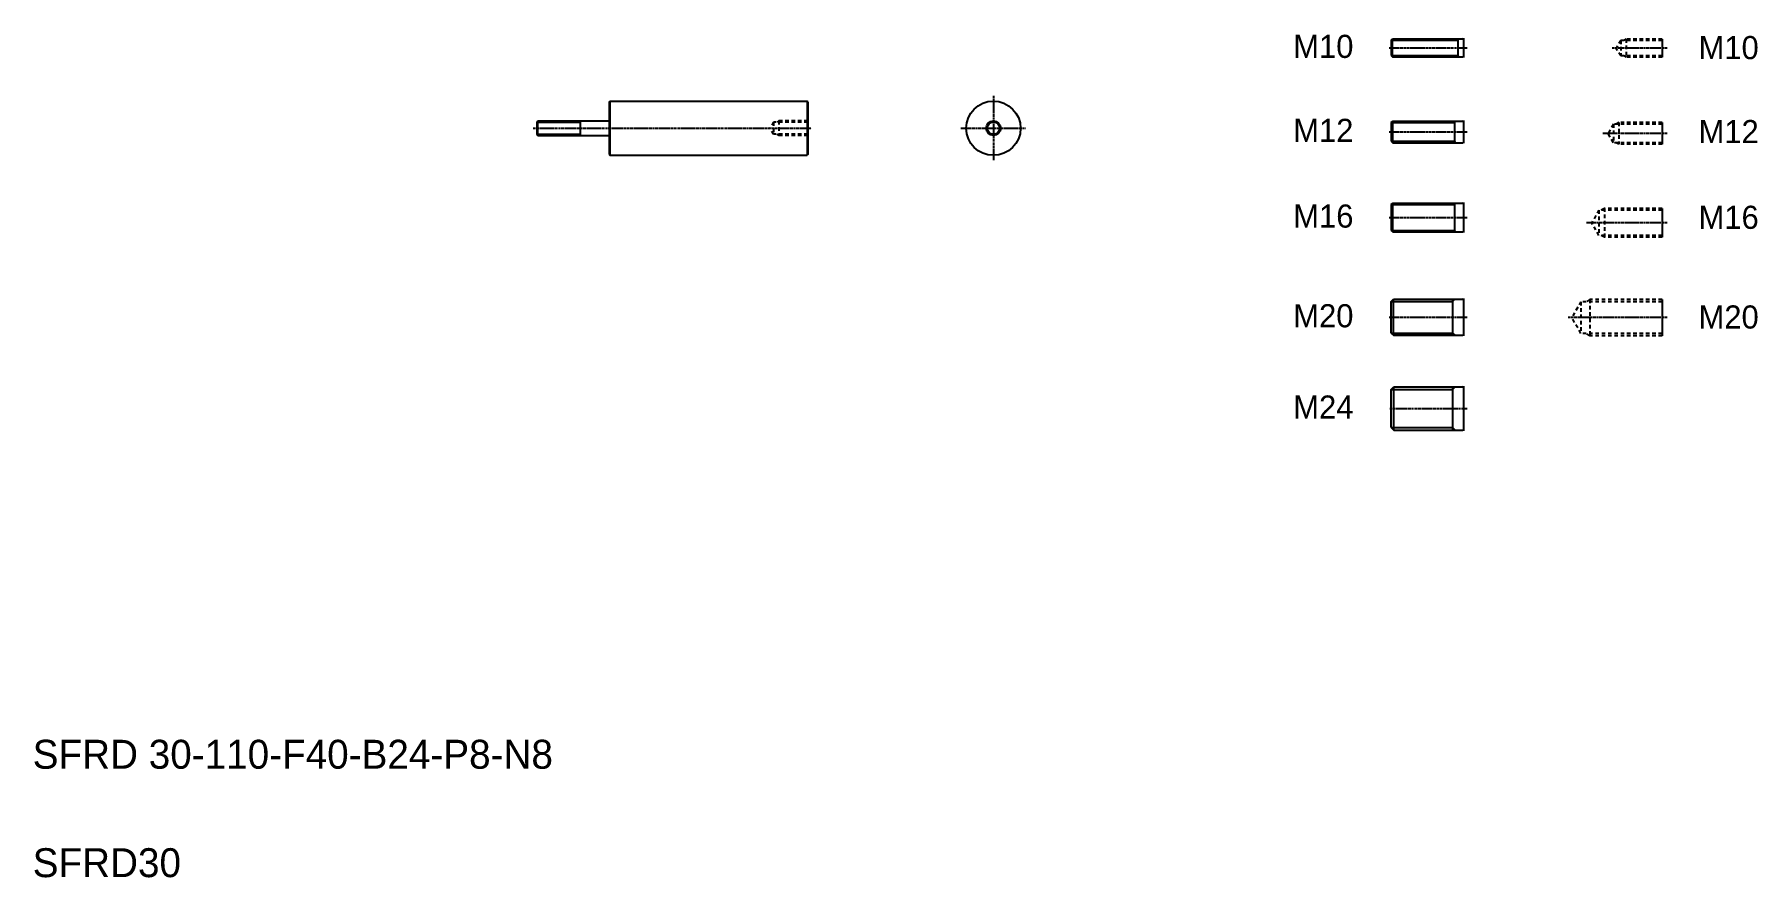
# Model space of a CAD drawing. Extents: x 74 to 1027, y 92 to 559.
import ezdxf

# ---------------------------------------------------------------- set-up
doc = ezdxf.new("R2010")
doc.units = 0
doc.linetypes.add('CENTER', pattern=[2, 1.25, -0.25, 0.25, -0.25])
doc.linetypes.add('DASHED', pattern=[3.5, 2, -1.5])
doc.layers.get('0').update_dxf_attribs({"linetype": 'CONTINUOUS'})
doc.layers.add('CENTER', color=1, linetype='CENTER')

msp = doc.modelspace()

# ---------------------------------------------------------------- linework, layer by layer
at = {"color": 7, "linetype": 'CONTINUOUS'}
for p, q in [((824.68, 555.62), (825.43, 556.37)), ((825.43, 556.37), (864.38, 556.37)), ((825.43, 546.37), (825.43, 556.37)), ((861.68, 556.37), (861.68, 546.37)), ((974.68, 556.2), (974.68, 546.2)), ((824.68, 547.12), (825.43, 546.37)), ((825.43, 546.37), (864.38, 546.37)), ((392.1, 521.4), (392.6, 521.9)), ((392.1, 521.4), (392.1, 492.4)), ((392.6, 521.9), (501.6, 521.9)), ((392.6, 521.9), (392.6, 491.9)), ((501.6, 521.9), (501.6, 491.9)), ((502.1, 521.4), (501.6, 521.9)), ((502.1, 521.4), (502.1, 492.4)), ((352.1, 510.27), (352.72, 510.9)), ((352.72, 502.9), (352.72, 510.9)), ((352.72, 510.9), (391.9, 510.9)), ((824.68, 510.01), (825.56, 510.88)), ((825.56, 510.88), (864.38, 510.88)), ((825.56, 498.88), (825.56, 510.88)), ((859.68, 510.88), (859.68, 498.88)), ((974.68, 509.99), (974.68, 497.99)), ((352.1, 503.52), (352.72, 502.9)), ((352.72, 502.9), (391.9, 502.9)), ((824.68, 499.76), (825.56, 498.88)), ((825.56, 498.88), (864.38, 498.88)), ((392.1, 492.4), (392.6, 491.9)), ((392.6, 491.9), (501.6, 491.9)), ((502.1, 492.4), (501.6, 491.9)), ((824.68, 464.61), (825.56, 465.48)), ((825.56, 465.48), (864.38, 465.48)), ((825.56, 449.48), (825.56, 465.48)), ((859.68, 465.48), (859.68, 449.48)), ((974.68, 462.57), (974.68, 446.57)), ((824.68, 450.36), (825.56, 449.48)), ((825.56, 449.48), (864.38, 449.48)), ((824.68, 411.06), (825.93, 412.31)), ((825.93, 392.31), (825.93, 412.31)), ((825.93, 412.31), (864.38, 412.31)), ((974.68, 412.11), (974.68, 392.11)), ((824.68, 393.56), (825.93, 392.31)), ((825.93, 392.31), (864.38, 392.31)), ((824.68, 362.29), (826.18, 363.79)), ((826.18, 339.79), (826.18, 363.79)), ((826.18, 363.79), (864.38, 363.79)), ((824.68, 341.29), (826.18, 339.79)), ((826.18, 339.79), (864.38, 339.79))]:
    msp.add_line(p, q, dxfattribs=at)
at = {"color": 3, "linetype": 'CONTINUOUS'}
for p, q in [((824.68, 555.62), (861.68, 555.62)), ((861.68, 555.62), (862.43, 556.37)), ((824.68, 547.12), (861.68, 547.12)), ((861.68, 547.12), (862.43, 546.37)), ((352.1, 510.27), (376.1, 510.27)), ((376.1, 510.27), (376.72, 510.9)), ((824.68, 510.01), (859.68, 510.01)), ((859.68, 510.01), (860.56, 510.88)), ((352.1, 503.52), (376.1, 503.52)), ((376.1, 503.52), (376.72, 502.9)), ((824.68, 499.76), (859.68, 499.76)), ((859.68, 499.76), (860.56, 498.88)), ((824.68, 464.61), (859.68, 464.61)), ((859.68, 464.61), (860.56, 465.48)), ((824.68, 450.36), (859.68, 450.36)), ((859.68, 450.36), (860.56, 449.48)), ((824.68, 411.06), (858.68, 411.06)), ((858.68, 411.06), (859.93, 412.31)), ((824.68, 393.56), (858.68, 393.56)), ((858.68, 393.56), (859.93, 392.31)), ((824.68, 362.29), (858.68, 362.29)), ((858.68, 362.29), (860.18, 363.79)), ((824.68, 341.29), (858.68, 341.29)), ((858.68, 341.29), (860.18, 339.79))]:
    msp.add_line(p, q, dxfattribs=at)
for p, q in [((824.68, 555.62), (824.68, 547.12)), ((352.1, 510.27), (352.1, 503.52)), ((502.1, 514.15), (502.1, 514.15)), ((502.1, 506.9), (502.1, 506.9)), ((824.68, 510.01), (824.68, 499.76)), ((824.68, 464.61), (824.68, 450.36)), ((824.68, 393.56), (824.68, 411.06)), ((824.68, 341.29), (824.68, 362.29))]:
    msp.add_line(p, q)
at = {"color": 7}
for p, q in [((864.68, 556.67), (864.68, 546.07)), ((376.1, 510.9), (376.1, 502.9)), ((864.68, 511.18), (864.68, 498.58)), ((864.68, 465.78), (864.68, 449.18)), ((858.68, 412.31), (858.68, 392.31)), ((864.68, 412.61), (864.68, 392.01)), ((858.68, 363.79), (858.68, 339.79)), ((864.68, 364.09), (864.68, 339.49))]:
    msp.add_line(p, q, dxfattribs=at)
at = {"color": 3, "linetype": 'DASHED'}
for p, q in [((951.68, 555.45), (949.23, 551.2)), ((974.68, 555.45), (951.68, 555.45)), ((951.68, 555.45), (951.68, 546.95)), ((954.68, 556.2), (953.39, 555.45)), ((954.68, 556.2), (954.68, 546.2)), ((974.68, 556.2), (954.68, 556.2)), ((951.68, 546.95), (949.23, 551.2)), ((974.68, 546.95), (951.68, 546.95)), ((954.68, 546.2), (953.39, 546.95)), ((974.68, 546.2), (954.68, 546.2)), ((483.1, 510.27), (481.15, 506.9)), ((483.1, 503.52), (481.15, 506.9)), ((502.1, 510.27), (483.1, 510.27)), ((483.1, 510.27), (483.1, 503.52)), ((486.1, 510.9), (485.02, 510.27)), ((502.1, 510.9), (486.1, 510.9)), ((486.1, 510.9), (486.1, 502.9)), ((947.68, 509.12), (944.73, 503.99)), ((974.68, 509.12), (947.68, 509.12)), ((947.68, 509.12), (947.68, 498.87)), ((950.68, 509.99), (949.17, 509.12)), ((974.68, 509.99), (950.68, 509.99)), ((950.68, 509.99), (950.68, 497.99)), ((502.1, 503.52), (483.1, 503.52)), ((486.1, 502.9), (485.02, 503.52)), ((502.1, 502.9), (486.1, 502.9)), ((947.68, 498.87), (944.73, 503.99)), ((974.68, 498.87), (947.68, 498.87)), ((950.68, 497.99), (949.17, 498.87)), ((974.68, 497.99), (950.68, 497.99)), ((939.68, 461.57), (935.64, 454.57)), ((974.68, 461.57), (939.68, 461.57)), ((939.68, 461.57), (939.68, 447.57)), ((942.68, 462.57), (940.95, 461.57)), ((974.68, 462.57), (942.68, 462.57)), ((942.68, 462.57), (942.68, 446.57)), ((939.68, 447.57), (935.64, 454.57)), ((974.68, 447.57), (939.68, 447.57)), ((942.68, 446.57), (940.95, 447.57)), ((974.68, 446.57), (942.68, 446.57)), ((929.68, 410.86), (924.63, 402.11)), ((929.68, 410.86), (929.68, 393.36)), ((974.68, 410.86), (929.68, 410.86)), ((934.68, 412.11), (932.52, 410.86)), ((934.68, 412.11), (934.68, 392.11)), ((974.68, 412.11), (934.68, 412.11)), ((929.68, 393.36), (924.63, 402.11)), ((974.68, 393.36), (929.68, 393.36)), ((934.68, 392.11), (932.52, 393.36)), ((974.68, 392.11), (934.68, 392.11))]:
    msp.add_line(p, q, dxfattribs=at)
at = {"color": 7, "linetype": 'CONTINUOUS'}
for radius in [15, 3.38]:
    msp.add_circle((604.72, 506.9), radius, dxfattribs=at)
at = {"color": 3, "linetype": 'CONTINUOUS'}
msp.add_circle((604.72, 506.9), 4, dxfattribs=at)
at = {"color": 7, "linetype": 'CONTINUOUS'}
for centre, radius, start, end in [((864.38, 556.67), 0.3, 270, 0), ((864.38, 546.07), 0.3, 0, 90), ((391.9, 511.1), 0.2, 270, 0), ((864.38, 511.18), 0.3, 270, 0), ((391.9, 502.7), 0.2, 0, 90), ((864.38, 498.58), 0.3, 0, 90), ((864.38, 465.78), 0.3, 270, 0), ((864.38, 449.18), 0.3, 0, 90), ((864.38, 412.61), 0.3, 270, 0), ((864.38, 392.01), 0.3, 0, 90), ((864.38, 364.09), 0.3, 270, 0), ((864.38, 339.49), 0.3, 0, 90)]:
    msp.add_arc(centre, radius, start, end, dxfattribs=at)
at = {"layer": 'CENTER', "color": 1, "linetype": 'CENTER'}
for p, q in [((823.67, 551.37), (866.85, 551.37)), ((977.48, 551.2), (947.06, 551.2)), ((604.72, 524.9), (604.72, 488.9)), ((350.05, 506.9), (504.1, 506.9)), ((586.72, 506.9), (622.72, 506.9)), ((823.67, 504.88), (866.85, 504.88)), ((977.48, 503.99), (941.73, 503.99)), ((823.67, 457.48), (866.85, 457.48)), ((977.48, 454.57), (932.69, 454.57)), ((823.67, 402.31), (866.85, 402.31)), ((977.48, 402.11), (922.68, 402.11)), ((823.92, 351.79), (866.85, 351.79))]:
    msp.add_line(p, q, dxfattribs=at)

# ---------------------------------------------------------------- texts
for s, height, p in [('M10', 12.8, (770.57, 545.79)), ('M10', 12.8, (994.76, 545.11)), ('M12', 12.8, (770.57, 499.3)), ('M12', 12.8, (994.76, 498.63)), ('M16', 12.8, (770.57, 451.9)), ('M16', 12.8, (994.76, 451.22)), ('M20', 12.8, (770.57, 396.73)), ('M20', 12.8, (994.76, 396.05)), ('M24', 12.8, (770.57, 346.21)), ('SFRD 30-110-F40-B24-P8-N8', 16, (73.28, 152.51)), ('SFRD30', 16, (73.28, 92.51))]:
    msp.add_text(s, height=height).set_placement(p)

doc.saveas('drawing.dxf')
